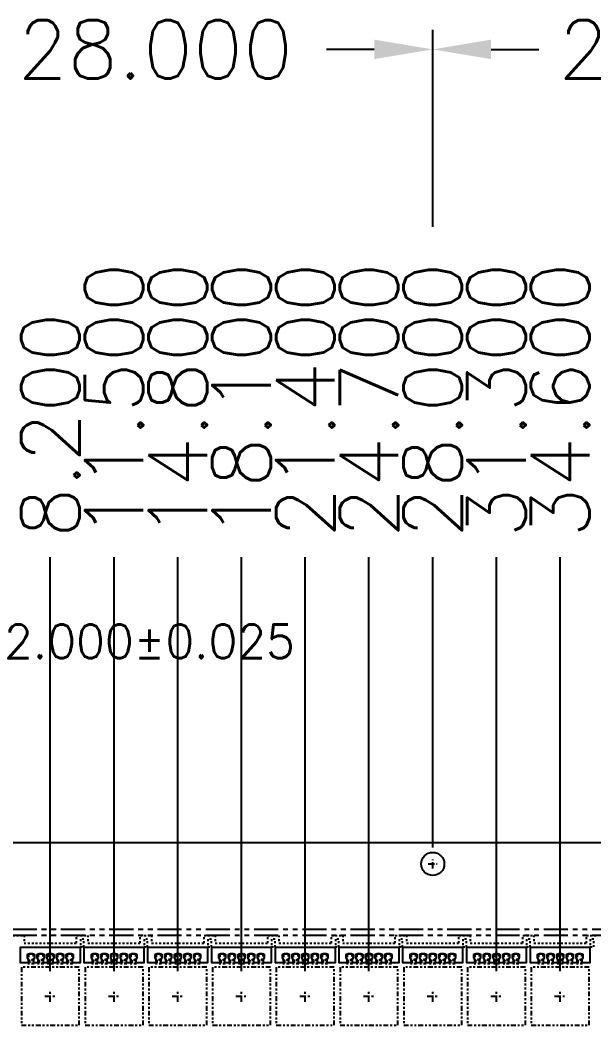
# Model space of a CAD drawing. Extents: x -347 to 20, y -460 to 3.
# Drawn here: x -295.6 to -265.9, y -277.4 to -225.2 of the extents above; entities that cross this region are included whole.
import ezdxf

# ---------------------------------------------------------------- set-up
doc = ezdxf.new("R2010")
doc.units = 0
doc.header["$MEASUREMENT"] = 0
for name, pattern in [('CENTER', [50.8, 31.75, -6.35, 6.35, -6.35]), ('HIDDEN', [0.375, 0.25, -0.125]), ('PHANTOM', [2.5, 1.25, -0.25, 0.25, -0.25, 0.25, -0.25])]:
    doc.linetypes.add(name, pattern=pattern)
doc.layers.get('DEFPOINTS').update_dxf_attribs({"linetype": 'CONTINUOUS'})
doc.layers.add('1', color=7, linetype='CONTINUOUS')
doc.layers.add('1D', color=4, linetype='CONTINUOUS')
doc.styles.add('simplex', font='SIMPLEX.SHX')
doc.dimstyles.get("Standard").update_dxf_attribs({"dimscale": 0, "dimtxt": 0.058, "dimasz": 0.058, "dimexe": 0.019, "dimexo": 0.019, "dimgap": 0.019, "dimtad": 0, "dimdec": 3, "dimzin": 0, "dimdsep": 46, "dimtxsty": 'simplex', "dimcen": 0.019, "dimclrd": 4, "dimclre": 256, "dimclrt": 4, "dimadec": 1, "dimazin": 0, "dimtfac": 1, "dimtdec": 3, "dimtofl": 0, "dimtmove": 0, "dimatfit": 0, "dimfxl": 1, "dimtolj": 1, "dimtzin": 0, "dimlwd": -1, "dimlwe": -1, "dimarcsym": 0})

# ---------------------------------------------------------------- blocks, each defined once
blk = doc.blocks.new('*D14')
at = {"layer": '1D', "linetype": 'ByBlock', "transparency": 16777216}
for p, q in [((-303.238, -268.284), (-303.238, -256.756)), ((-301.238, -268.284), (-301.238, -256.756))]:
    blk.add_line(p, q, dxfattribs=at)
at = {"layer": '1D', "color": 4, "linetype": 'ByBlock', "transparency": 16777216}
for p, q in [((-304.978, -257.326), (-306.718, -257.326)), ((-299.498, -257.326), (-297.758, -257.326))]:
    blk.add_line(p, q, dxfattribs=at)
for points in [[(-304.978, -257.036), (-304.978, -257.616), (-303.238, -257.326)], [(-299.498, -257.036), (-299.498, -257.616), (-301.238, -257.326)]]:
    blk.add_solid(points, dxfattribs=at)
at = {"layer": 'DEFPOINTS', "color": 0, "linetype": 'ByBlock', "transparency": 16777216}
for p in [(-301.238, -257.326), (-303.238, -268.854), (-301.238, -268.854)]:
    blk.add_point(p, dxfattribs=at)
at = {"layer": '1D', "color": 4, "linetype": 'ByBlock', "transparency": 16777216, "insert": (-288.903, -257.326), "char_height": 1.74, "attachment_point": 5, "style": 'simplex'}
blk.add_mtext('\\A1;2.000%%P0.025', dxfattribs=at)

msp = doc.modelspace()

# ---------------------------------------------------------------- linework, layer by layer
at = {"layer": '1'}
msp.add_lwpolyline([(-56.4883, -267.7538), (-304.4883, -267.7538), (-305.4883, -268.7538), (-305.4883, -278.7538)], dxfattribs=at)
for points in [[(-292.4783, -273.1838), (-295.5983, -273.1838), (-295.5983, -273.9638), (-295.1633, -273.9638), (-295.1633, -273.8038), (-295.2133, -273.7172), (-295.2133, -273.5538, -0.4142132), (-295.1633, -273.5038), (-294.9133, -273.5038, -0.4142139), (-294.8633, -273.5538), (-294.8633, -273.7172), (-294.9133, -273.8038), (-294.9133, -273.9638), (-294.6633, -273.9638), (-294.6633, -273.8038), (-294.7133, -273.7172), (-294.7133, -273.5538, -0.4142132), (-294.6633, -273.5038), (-294.4133, -273.5038, -0.4142139), (-294.3633, -273.5538), (-294.3633, -273.7172), (-294.4133, -273.8038), (-294.4133, -273.9638), (-294.1633, -273.9638), (-294.1633, -273.8038), (-294.2133, -273.7172), (-294.2133, -273.5538, -0.4142132), (-294.1633, -273.5038), (-293.9133, -273.5038, -0.4142139), (-293.8633, -273.5538), (-293.8633, -273.7172), (-293.9133, -273.8038), (-293.9133, -273.9638), (-293.6633, -273.9638), (-293.6633, -273.8038), (-293.7133, -273.7172), (-293.7133, -273.5538, -0.4142132), (-293.6633, -273.5038), (-293.4133, -273.5038, -0.4142139), (-293.3633, -273.5538), (-293.3633, -273.7172), (-293.4133, -273.8038), (-293.4133, -273.9638), (-293.1633, -273.9638), (-293.1633, -273.8038), (-293.2133, -273.7172), (-293.2133, -273.5538, -0.4142132), (-293.1633, -273.5038), (-292.9133, -273.5038, -0.4142139), (-292.8633, -273.5538), (-292.8633, -273.7172), (-292.9133, -273.8038), (-292.9133, -273.9638), (-292.4783, -273.9638)], [(-289.1783, -273.1838), (-292.2983, -273.1838), (-292.2983, -273.9638), (-291.8633, -273.9638), (-291.8633, -273.8038), (-291.9133, -273.7172), (-291.9133, -273.5538, -0.4142132), (-291.8633, -273.5038), (-291.6133, -273.5038, -0.4142139), (-291.5633, -273.5538), (-291.5633, -273.7172), (-291.6133, -273.8038), (-291.6133, -273.9638), (-291.3633, -273.9638), (-291.3633, -273.8038), (-291.4133, -273.7172), (-291.4133, -273.5538, -0.4142132), (-291.3633, -273.5038), (-291.1133, -273.5038, -0.4142139), (-291.0633, -273.5538), (-291.0633, -273.7172), (-291.1133, -273.8038), (-291.1133, -273.9638), (-290.8633, -273.9638), (-290.8633, -273.8038), (-290.9133, -273.7172), (-290.9133, -273.5538, -0.4142132), (-290.8633, -273.5038), (-290.6133, -273.5038, -0.4142139), (-290.5633, -273.5538), (-290.5633, -273.7172), (-290.6133, -273.8038), (-290.6133, -273.9638), (-290.3633, -273.9638), (-290.3633, -273.8038), (-290.4133, -273.7172), (-290.4133, -273.5538, -0.4142132), (-290.3633, -273.5038), (-290.1133, -273.5038, -0.4142139), (-290.0633, -273.5538), (-290.0633, -273.7172), (-290.1133, -273.8038), (-290.1133, -273.9638), (-289.8633, -273.9638), (-289.8633, -273.8038), (-289.9133, -273.7172), (-289.9133, -273.5538, -0.4142132), (-289.8633, -273.5038), (-289.6133, -273.5038, -0.4142139), (-289.5633, -273.5538), (-289.5633, -273.7172), (-289.6133, -273.8038), (-289.6133, -273.9638), (-289.1783, -273.9638)], [(-285.8783, -273.1838), (-288.9983, -273.1838), (-288.9983, -273.9638), (-288.5633, -273.9638), (-288.5633, -273.8038), (-288.6133, -273.7172), (-288.6133, -273.5538, -0.4142132), (-288.5633, -273.5038), (-288.3133, -273.5038, -0.4142139), (-288.2633, -273.5538), (-288.2633, -273.7172), (-288.3133, -273.8038), (-288.3133, -273.9638), (-288.0633, -273.9638), (-288.0633, -273.8038), (-288.1133, -273.7172), (-288.1133, -273.5538, -0.4142132), (-288.0633, -273.5038), (-287.8133, -273.5038, -0.4142139), (-287.7633, -273.5538), (-287.7633, -273.7172), (-287.8133, -273.8038), (-287.8133, -273.9638), (-287.5633, -273.9638), (-287.5633, -273.8038), (-287.6133, -273.7172), (-287.6133, -273.5538, -0.4142132), (-287.5633, -273.5038), (-287.3133, -273.5038, -0.4142139), (-287.2633, -273.5538), (-287.2633, -273.7172), (-287.3133, -273.8038), (-287.3133, -273.9638), (-287.0633, -273.9638), (-287.0633, -273.8038), (-287.1133, -273.7172), (-287.1133, -273.5538, -0.4142132), (-287.0633, -273.5038), (-286.8133, -273.5038, -0.4142139), (-286.7633, -273.5538), (-286.7633, -273.7172), (-286.8133, -273.8038), (-286.8133, -273.9638), (-286.5633, -273.9638), (-286.5633, -273.8038), (-286.6133, -273.7172), (-286.6133, -273.5538, -0.4142132), (-286.5633, -273.5038), (-286.3133, -273.5038, -0.4142139), (-286.2633, -273.5538), (-286.2633, -273.7172), (-286.3133, -273.8038), (-286.3133, -273.9638), (-285.8783, -273.9638)], [(-282.5783, -273.1838), (-285.6983, -273.1838), (-285.6983, -273.9638), (-285.2633, -273.9638), (-285.2633, -273.8038), (-285.3133, -273.7172), (-285.3133, -273.5538, -0.4142132), (-285.2633, -273.5038), (-285.0133, -273.5038, -0.4142139), (-284.9633, -273.5538), (-284.9633, -273.7172), (-285.0133, -273.8038), (-285.0133, -273.9638), (-284.7633, -273.9638), (-284.7633, -273.8038), (-284.8133, -273.7172), (-284.8133, -273.5538, -0.4142132), (-284.7633, -273.5038), (-284.5133, -273.5038, -0.4142139), (-284.4633, -273.5538), (-284.4633, -273.7172), (-284.5133, -273.8038), (-284.5133, -273.9638), (-284.2633, -273.9638), (-284.2633, -273.8038), (-284.3133, -273.7172), (-284.3133, -273.5538, -0.4142132), (-284.2633, -273.5038), (-284.0133, -273.5038, -0.4142139), (-283.9633, -273.5538), (-283.9633, -273.7172), (-284.0133, -273.8038), (-284.0133, -273.9638), (-283.7633, -273.9638), (-283.7633, -273.8038), (-283.8133, -273.7172), (-283.8133, -273.5538, -0.4142132), (-283.7633, -273.5038), (-283.5133, -273.5038, -0.4142139), (-283.4633, -273.5538), (-283.4633, -273.7172), (-283.5133, -273.8038), (-283.5133, -273.9638), (-283.2633, -273.9638), (-283.2633, -273.8038), (-283.3133, -273.7172), (-283.3133, -273.5538, -0.4142132), (-283.2633, -273.5038), (-283.0133, -273.5038, -0.4142139), (-282.9633, -273.5538), (-282.9633, -273.7172), (-283.0133, -273.8038), (-283.0133, -273.9638), (-282.5783, -273.9638)], [(-279.2783, -273.1838), (-282.3983, -273.1838), (-282.3983, -273.9638), (-281.9633, -273.9638), (-281.9633, -273.8038), (-282.0133, -273.7172), (-282.0133, -273.5538, -0.4142132), (-281.9633, -273.5038), (-281.7133, -273.5038, -0.4142139), (-281.6633, -273.5538), (-281.6633, -273.7172), (-281.7133, -273.8038), (-281.7133, -273.9638), (-281.4633, -273.9638), (-281.4633, -273.8038), (-281.5133, -273.7172), (-281.5133, -273.5538, -0.4142132), (-281.4633, -273.5038), (-281.2133, -273.5038, -0.4142139), (-281.1633, -273.5538), (-281.1633, -273.7172), (-281.2133, -273.8038), (-281.2133, -273.9638), (-280.9633, -273.9638), (-280.9633, -273.8038), (-281.0133, -273.7172), (-281.0133, -273.5538, -0.4142132), (-280.9633, -273.5038), (-280.7133, -273.5038, -0.4142139), (-280.6633, -273.5538), (-280.6633, -273.7172), (-280.7133, -273.8038), (-280.7133, -273.9638), (-280.4633, -273.9638), (-280.4633, -273.8038), (-280.5133, -273.7172), (-280.5133, -273.5538, -0.4142132), (-280.4633, -273.5038), (-280.2133, -273.5038, -0.4142139), (-280.1633, -273.5538), (-280.1633, -273.7172), (-280.2133, -273.8038), (-280.2133, -273.9638), (-279.9633, -273.9638), (-279.9633, -273.8038), (-280.0133, -273.7172), (-280.0133, -273.5538, -0.4142132), (-279.9633, -273.5038), (-279.7133, -273.5038, -0.4142139), (-279.6633, -273.5538), (-279.6633, -273.7172), (-279.7133, -273.8038), (-279.7133, -273.9638), (-279.2783, -273.9638)], [(-275.9783, -273.1838), (-279.0983, -273.1838), (-279.0983, -273.9638), (-278.6633, -273.9638), (-278.6633, -273.8038), (-278.7133, -273.7172), (-278.7133, -273.5538, -0.4142132), (-278.6633, -273.5038), (-278.4133, -273.5038, -0.4142139), (-278.3633, -273.5538), (-278.3633, -273.7172), (-278.4133, -273.8038), (-278.4133, -273.9638), (-278.1633, -273.9638), (-278.1633, -273.8038), (-278.2133, -273.7172), (-278.2133, -273.5538, -0.4142132), (-278.1633, -273.5038), (-277.9133, -273.5038, -0.4142139), (-277.8633, -273.5538), (-277.8633, -273.7172), (-277.9133, -273.8038), (-277.9133, -273.9638), (-277.6633, -273.9638), (-277.6633, -273.8038), (-277.7133, -273.7172), (-277.7133, -273.5538, -0.4142132), (-277.6633, -273.5038), (-277.4133, -273.5038, -0.4142139), (-277.3633, -273.5538), (-277.3633, -273.7172), (-277.4133, -273.8038), (-277.4133, -273.9638), (-277.1633, -273.9638), (-277.1633, -273.8038), (-277.2133, -273.7172), (-277.2133, -273.5538, -0.4142132), (-277.1633, -273.5038), (-276.9133, -273.5038, -0.4142139), (-276.8633, -273.5538), (-276.8633, -273.7172), (-276.9133, -273.8038), (-276.9133, -273.9638), (-276.6633, -273.9638), (-276.6633, -273.8038), (-276.7133, -273.7172), (-276.7133, -273.5538, -0.4142132), (-276.6633, -273.5038), (-276.4133, -273.5038, -0.4142139), (-276.3633, -273.5538), (-276.3633, -273.7172), (-276.4133, -273.8038), (-276.4133, -273.9638), (-275.9783, -273.9638)], [(-272.6783, -273.1838), (-275.7983, -273.1838), (-275.7983, -273.9638), (-275.3633, -273.9638), (-275.3633, -273.8038), (-275.4133, -273.7172), (-275.4133, -273.5538, -0.4142132), (-275.3633, -273.5038), (-275.1133, -273.5038, -0.4142139), (-275.0633, -273.5538), (-275.0633, -273.7172), (-275.1133, -273.8038), (-275.1133, -273.9638), (-274.8633, -273.9638), (-274.8633, -273.8038), (-274.9133, -273.7172), (-274.9133, -273.5538, -0.4142132), (-274.8633, -273.5038), (-274.6133, -273.5038, -0.4142139), (-274.5633, -273.5538), (-274.5633, -273.7172), (-274.6133, -273.8038), (-274.6133, -273.9638), (-274.3633, -273.9638), (-274.3633, -273.8038), (-274.4133, -273.7172), (-274.4133, -273.5538, -0.4142132), (-274.3633, -273.5038), (-274.1133, -273.5038, -0.4142139), (-274.0633, -273.5538), (-274.0633, -273.7172), (-274.1133, -273.8038), (-274.1133, -273.9638), (-273.8633, -273.9638), (-273.8633, -273.8038), (-273.9133, -273.7172), (-273.9133, -273.5538, -0.4142132), (-273.8633, -273.5038), (-273.6133, -273.5038, -0.4142139), (-273.5633, -273.5538), (-273.5633, -273.7172), (-273.6133, -273.8038), (-273.6133, -273.9638), (-273.3633, -273.9638), (-273.3633, -273.8038), (-273.4133, -273.7172), (-273.4133, -273.5538, -0.4142132), (-273.3633, -273.5038), (-273.1133, -273.5038, -0.4142139), (-273.0633, -273.5538), (-273.0633, -273.7172), (-273.1133, -273.8038), (-273.1133, -273.9638), (-272.6783, -273.9638)], [(-269.3783, -273.1838), (-272.4983, -273.1838), (-272.4983, -273.9638), (-272.0633, -273.9638), (-272.0633, -273.8038), (-272.1133, -273.7172), (-272.1133, -273.5538, -0.4142132), (-272.0633, -273.5038), (-271.8133, -273.5038, -0.4142139), (-271.7633, -273.5538), (-271.7633, -273.7172), (-271.8133, -273.8038), (-271.8133, -273.9638), (-271.5633, -273.9638), (-271.5633, -273.8038), (-271.6133, -273.7172), (-271.6133, -273.5538, -0.4142132), (-271.5633, -273.5038), (-271.3133, -273.5038, -0.4142139), (-271.2633, -273.5538), (-271.2633, -273.7172), (-271.3133, -273.8038), (-271.3133, -273.9638), (-271.0633, -273.9638), (-271.0633, -273.8038), (-271.1133, -273.7172), (-271.1133, -273.5538, -0.4142132), (-271.0633, -273.5038), (-270.8133, -273.5038, -0.4142139), (-270.7633, -273.5538), (-270.7633, -273.7172), (-270.8133, -273.8038), (-270.8133, -273.9638), (-270.5633, -273.9638), (-270.5633, -273.8038), (-270.6133, -273.7172), (-270.6133, -273.5538, -0.4142132), (-270.5633, -273.5038), (-270.3133, -273.5038, -0.4142139), (-270.2633, -273.5538), (-270.2633, -273.7172), (-270.3133, -273.8038), (-270.3133, -273.9638), (-270.0633, -273.9638), (-270.0633, -273.8038), (-270.1133, -273.7172), (-270.1133, -273.5538, -0.4142132), (-270.0633, -273.5038), (-269.8133, -273.5038, -0.4142139), (-269.7633, -273.5538), (-269.7633, -273.7172), (-269.8133, -273.8038), (-269.8133, -273.9638), (-269.3783, -273.9638)], [(-266.0783, -273.1838), (-269.1983, -273.1838), (-269.1983, -273.9638), (-268.7633, -273.9638), (-268.7633, -273.8038), (-268.8133, -273.7172), (-268.8133, -273.5538, -0.4142132), (-268.7633, -273.5038), (-268.5133, -273.5038, -0.4142139), (-268.4633, -273.5538), (-268.4633, -273.7172), (-268.5133, -273.8038), (-268.5133, -273.9638), (-268.2633, -273.9638), (-268.2633, -273.8038), (-268.3133, -273.7172), (-268.3133, -273.5538, -0.4142132), (-268.2633, -273.5038), (-268.0133, -273.5038, -0.4142139), (-267.9633, -273.5538), (-267.9633, -273.7172), (-268.0133, -273.8038), (-268.0133, -273.9638), (-267.7633, -273.9638), (-267.7633, -273.8038), (-267.8133, -273.7172), (-267.8133, -273.5538, -0.4142132), (-267.7633, -273.5038), (-267.5133, -273.5038, -0.4142139), (-267.4633, -273.5538), (-267.4633, -273.7172), (-267.5133, -273.8038), (-267.5133, -273.9638), (-267.2633, -273.9638), (-267.2633, -273.8038), (-267.3133, -273.7172), (-267.3133, -273.5538, -0.4142132), (-267.2633, -273.5038), (-267.0133, -273.5038, -0.4142139), (-266.9633, -273.5538), (-266.9633, -273.7172), (-267.0133, -273.8038), (-267.0133, -273.9638), (-266.7633, -273.9638), (-266.7633, -273.8038), (-266.8133, -273.7172), (-266.8133, -273.5538, -0.4142132), (-266.7633, -273.5038), (-266.5133, -273.5038, -0.4142139), (-266.4633, -273.5538), (-266.4633, -273.7172), (-266.5133, -273.8038), (-266.5133, -273.9638), (-266.0783, -273.9638)]]:
    msp.add_lwpolyline(points, format="xyb", close=True, dxfattribs=at)
msp.add_circle((-274.2383, -268.8538), 0.6, dxfattribs=at)
at = {"layer": '1D'}
for p, q in [((-274.2383, -235.8639), (-274.2383, -225.6587)), ((-274.2383, -235.8639), (-274.2383, -225.6587)), ((-277.2633, -226.6667), (-279.7399, -226.6667)), ((-271.2133, -226.6667), (-268.7368, -226.6667)), ((-274.2383, -268.0067), (-274.2383, -252.965))]:
    msp.add_line(p, q, dxfattribs=at)
at = {"layer": '1D', "linetype": 'ByBlock'}
for p, q in [((-294.0383, -274.4071), (-294.0383, -252.965)), ((-290.7383, -274.4071), (-290.7383, -252.965)), ((-287.4383, -274.4071), (-287.4383, -252.965)), ((-284.1383, -274.4071), (-284.1383, -252.965)), ((-280.8383, -274.4071), (-280.8383, -252.965)), ((-277.5383, -274.4071), (-277.5383, -252.965)), ((-270.9383, -274.4071), (-270.9383, -252.965)), ((-267.6383, -274.4071), (-267.6383, -252.965))]:
    msp.add_line(p, q, dxfattribs=at)
at = {"layer": '1D', "linetype": 'CENTER', "ltscale": 0.01}
for p, q in [((-274.2383, -269.0835), (-274.2383, -268.6242)), ((-274.4679, -268.8538), (-274.0087, -268.8538)), ((-294.0383, -275.9926), (-294.0383, -275.4151)), ((-290.7383, -275.9926), (-290.7383, -275.4151)), ((-287.4383, -275.9926), (-287.4383, -275.4151)), ((-284.1383, -275.9926), (-284.1383, -275.4151)), ((-280.8383, -275.9926), (-280.8383, -275.4151)), ((-277.5383, -275.9926), (-277.5383, -275.4151)), ((-274.2383, -275.9926), (-274.2383, -275.4151)), ((-270.9383, -275.9926), (-270.9383, -275.4151)), ((-267.6383, -275.9926), (-267.6383, -275.4151)), ((-294.3271, -275.7038), (-293.7496, -275.7038)), ((-291.0271, -275.7038), (-290.4496, -275.7038)), ((-287.7271, -275.7038), (-287.1496, -275.7038)), ((-284.4271, -275.7038), (-283.8496, -275.7038)), ((-281.1271, -275.7038), (-280.5496, -275.7038)), ((-277.8271, -275.7038), (-277.2496, -275.7038)), ((-274.5271, -275.7038), (-273.9496, -275.7038)), ((-271.2271, -275.7038), (-270.6496, -275.7038)), ((-267.9271, -275.7038), (-267.3496, -275.7038))]:
    msp.add_line(p, q, dxfattribs=at)
at = {"layer": '1D', "color": 2, "linetype": 'PHANTOM'}
for points in [[(-247.2383, -272.2538), (-301.2383, -272.2538, -0.0990195), (-302.0076, -272.1, 0.9166595), (-303.1614, -274.3072, -0.2559241), (-302.2383, -275.9925), (-302.2383, -301.0152, -0.2559241), (-303.1614, -302.7005, 0.5477226), (-303.1614, -304.8072, -0.2559241), (-302.2383, -306.4925), (-302.2383, -331.5152, -0.2559241), (-303.1614, -333.2005, 0.9166595), (-302.0076, -335.4077, -0.0990195), (-301.2383, -335.2538), (-247.2383, -335.2538, -0.0990195), (-246.4691, -335.4077, 0.9166595), (-245.3153, -333.2005, -0.2559241), (-246.2383, -331.5152), (-246.2383, -306.4925, -0.2559241), (-245.3153, -304.8072, 0.5477226), (-245.3153, -302.7005, -0.2559241), (-246.2383, -301.0152), (-246.2383, -275.9925, -0.2559241), (-245.3153, -274.3072, 0.9166595), (-246.4691, -272.1, -0.0990195)], [(-247.2383, -272.5538), (-301.2383, -272.5538, -0.0990195), (-302.1229, -272.3769, 0.9166595), (-302.9999, -274.0544, -0.2559241), (-301.9383, -275.9925), (-301.9383, -301.0152, -0.2559241), (-302.9999, -302.9533, 0.5477226), (-302.9999, -304.5544, -0.2559241), (-301.9383, -306.4925), (-301.9383, -331.5152, -0.2559241), (-302.9999, -333.4533, 0.9166595), (-302.1229, -335.1308, -0.0990195), (-301.2383, -334.9538), (-247.2383, -334.9538, -0.0990195), (-246.3537, -335.1308, 0.9166595), (-245.4768, -333.4533, -0.2559241), (-246.5383, -331.5152), (-246.5383, -306.4925, -0.2559241), (-245.4768, -304.5544, 0.5477226), (-245.4768, -302.9533, -0.2559241), (-246.5383, -301.0152), (-246.5383, -275.9925, -0.2559241), (-245.4768, -274.0544, 0.9166595), (-246.3537, -272.3769, -0.0990195)]]:
    msp.add_lwpolyline(points, format="xyb", close=True, dxfattribs=at)
at = {"layer": '1D', "linetype": 'HIDDEN', "ltscale": 0.2}
msp.add_lwpolyline([(-295.9783, -272.5538), (-295.3983, -272.5538), (-295.3983, -272.9538), (-292.6783, -272.9538), (-292.6783, -272.5538), (-292.0983, -272.5538), (-292.0983, -272.9538), (-289.3783, -272.9538), (-289.3783, -272.5538), (-288.7983, -272.5538), (-288.7983, -272.9538), (-286.0783, -272.9538), (-286.0783, -272.5538), (-285.4983, -272.5538), (-285.4983, -272.9538), (-282.7783, -272.9538), (-282.7783, -272.5538), (-282.1983, -272.5538), (-282.1983, -272.9538), (-279.4783, -272.9538), (-279.4783, -272.5538), (-278.8983, -272.5538), (-278.8983, -272.9538), (-276.1783, -272.9538), (-276.1783, -272.5538), (-275.5983, -272.5538), (-275.5983, -272.9538), (-272.8783, -272.9538), (-272.8783, -272.5538), (-272.2983, -272.5538), (-272.2983, -272.9538), (-269.5783, -272.9538), (-269.5783, -272.5538), (-268.9983, -272.5538), (-268.9983, -272.9538), (-266.2783, -272.9538), (-266.2783, -272.5538), (-265.6983, -272.5538)], dxfattribs=at)
for points in [[(-292.2983, -273.1538), (-292.2983, -272.7538), (-292.4783, -272.7538), (-292.4783, -273.1538)], [(-288.9983, -273.1538), (-288.9983, -272.7538), (-289.1783, -272.7538), (-289.1783, -273.1538)], [(-285.6983, -273.1538), (-285.6983, -272.7538), (-285.8783, -272.7538), (-285.8783, -273.1538)], [(-282.3983, -273.1538), (-282.3983, -272.7538), (-282.5783, -272.7538), (-282.5783, -273.1538)], [(-279.0983, -273.1538), (-279.0983, -272.7538), (-279.2783, -272.7538), (-279.2783, -273.1538)], [(-275.7983, -273.1538), (-275.7983, -272.7538), (-275.9783, -272.7538), (-275.9783, -273.1538)], [(-272.4983, -273.1538), (-272.4983, -272.7538), (-272.6783, -272.7538), (-272.6783, -273.1538)], [(-269.1983, -273.1538), (-269.1983, -272.7538), (-269.3783, -272.7538), (-269.3783, -273.1538)], [(-265.8983, -273.1538), (-265.8983, -272.7538), (-266.0783, -272.7538), (-266.0783, -273.1538)]]:
    msp.add_lwpolyline(points, close=True, dxfattribs=at)
for points in [[(-294.9133, -274.0538), (-294.9133, -273.5788, 0.4142136), (-294.9883, -273.5038), (-295.0883, -273.5038, 0.4142136), (-295.1633, -273.5788), (-295.1633, -274.0538)], [(-294.9583, -274.0538), (-294.9583, -273.8838, 1), (-295.1183, -273.8838), (-295.1183, -274.0538)], [(-294.4133, -274.0538), (-294.4133, -273.5788, 0.4142136), (-294.4883, -273.5038), (-294.5883, -273.5038, 0.4142136), (-294.6633, -273.5788), (-294.6633, -274.0538)], [(-294.4583, -274.0538), (-294.4583, -273.8838, 1), (-294.6183, -273.8838), (-294.6183, -274.0538)], [(-293.9133, -274.0538), (-293.9133, -273.5788, 0.4142136), (-293.9883, -273.5038), (-294.0883, -273.5038, 0.4142136), (-294.1633, -273.5788), (-294.1633, -274.0538)], [(-293.9583, -274.0538), (-293.9583, -273.8838, 1), (-294.1183, -273.8838), (-294.1183, -274.0538)], [(-293.4133, -274.0538), (-293.4133, -273.5788, 0.4142136), (-293.4883, -273.5038), (-293.5883, -273.5038, 0.4142136), (-293.6633, -273.5788), (-293.6633, -274.0538)], [(-293.4583, -274.0538), (-293.4583, -273.8838, 1), (-293.6183, -273.8838), (-293.6183, -274.0538)], [(-292.9133, -274.0538), (-292.9133, -273.5788, 0.4142136), (-292.9883, -273.5038), (-293.0883, -273.5038, 0.4142136), (-293.1633, -273.5788), (-293.1633, -274.0538)], [(-292.9583, -274.0538), (-292.9583, -273.8838, 1), (-293.1183, -273.8838), (-293.1183, -274.0538)], [(-291.6133, -274.0538), (-291.6133, -273.5788, 0.4142136), (-291.6883, -273.5038), (-291.7883, -273.5038, 0.4142136), (-291.8633, -273.5788), (-291.8633, -274.0538)], [(-291.6583, -274.0538), (-291.6583, -273.8838, 1), (-291.8183, -273.8838), (-291.8183, -274.0538)], [(-291.1133, -274.0538), (-291.1133, -273.5788, 0.4142136), (-291.1883, -273.5038), (-291.2883, -273.5038, 0.4142136), (-291.3633, -273.5788), (-291.3633, -274.0538)], [(-291.1583, -274.0538), (-291.1583, -273.8838, 1), (-291.3183, -273.8838), (-291.3183, -274.0538)], [(-290.6133, -274.0538), (-290.6133, -273.5788, 0.4142136), (-290.6883, -273.5038), (-290.7883, -273.5038, 0.4142136), (-290.8633, -273.5788), (-290.8633, -274.0538)], [(-290.6583, -274.0538), (-290.6583, -273.8838, 1), (-290.8183, -273.8838), (-290.8183, -274.0538)], [(-290.1133, -274.0538), (-290.1133, -273.5788, 0.4142136), (-290.1883, -273.5038), (-290.2883, -273.5038, 0.4142136), (-290.3633, -273.5788), (-290.3633, -274.0538)], [(-290.1583, -274.0538), (-290.1583, -273.8838, 1), (-290.3183, -273.8838), (-290.3183, -274.0538)], [(-289.6133, -274.0538), (-289.6133, -273.5788, 0.4142136), (-289.6883, -273.5038), (-289.7883, -273.5038, 0.4142136), (-289.8633, -273.5788), (-289.8633, -274.0538)], [(-289.6583, -274.0538), (-289.6583, -273.8838, 1), (-289.8183, -273.8838), (-289.8183, -274.0538)], [(-288.3133, -274.0538), (-288.3133, -273.5788, 0.4142136), (-288.3883, -273.5038), (-288.4883, -273.5038, 0.4142136), (-288.5633, -273.5788), (-288.5633, -274.0538)], [(-288.3583, -274.0538), (-288.3583, -273.8838, 1), (-288.5183, -273.8838), (-288.5183, -274.0538)], [(-287.8133, -274.0538), (-287.8133, -273.5788, 0.4142136), (-287.8883, -273.5038), (-287.9883, -273.5038, 0.4142136), (-288.0633, -273.5788), (-288.0633, -274.0538)], [(-287.8583, -274.0538), (-287.8583, -273.8838, 1), (-288.0183, -273.8838), (-288.0183, -274.0538)], [(-287.3133, -274.0538), (-287.3133, -273.5788, 0.4142136), (-287.3883, -273.5038), (-287.4883, -273.5038, 0.4142136), (-287.5633, -273.5788), (-287.5633, -274.0538)], [(-287.3583, -274.0538), (-287.3583, -273.8838, 1), (-287.5183, -273.8838), (-287.5183, -274.0538)], [(-286.8133, -274.0538), (-286.8133, -273.5788, 0.4142136), (-286.8883, -273.5038), (-286.9883, -273.5038, 0.4142136), (-287.0633, -273.5788), (-287.0633, -274.0538)], [(-286.8583, -274.0538), (-286.8583, -273.8838, 1), (-287.0183, -273.8838), (-287.0183, -274.0538)], [(-286.3133, -274.0538), (-286.3133, -273.5788, 0.4142136), (-286.3883, -273.5038), (-286.4883, -273.5038, 0.4142136), (-286.5633, -273.5788), (-286.5633, -274.0538)], [(-286.3583, -274.0538), (-286.3583, -273.8838, 1), (-286.5183, -273.8838), (-286.5183, -274.0538)], [(-285.0133, -274.0538), (-285.0133, -273.5788, 0.4142136), (-285.0883, -273.5038), (-285.1883, -273.5038, 0.4142136), (-285.2633, -273.5788), (-285.2633, -274.0538)], [(-285.0583, -274.0538), (-285.0583, -273.8838, 1), (-285.2183, -273.8838), (-285.2183, -274.0538)], [(-284.5133, -274.0538), (-284.5133, -273.5788, 0.4142136), (-284.5883, -273.5038), (-284.6883, -273.5038, 0.4142136), (-284.7633, -273.5788), (-284.7633, -274.0538)], [(-284.5583, -274.0538), (-284.5583, -273.8838, 1), (-284.7183, -273.8838), (-284.7183, -274.0538)], [(-284.0133, -274.0538), (-284.0133, -273.5788, 0.4142136), (-284.0883, -273.5038), (-284.1883, -273.5038, 0.4142136), (-284.2633, -273.5788), (-284.2633, -274.0538)], [(-284.0583, -274.0538), (-284.0583, -273.8838, 1), (-284.2183, -273.8838), (-284.2183, -274.0538)], [(-283.5133, -274.0538), (-283.5133, -273.5788, 0.4142136), (-283.5883, -273.5038), (-283.6883, -273.5038, 0.4142136), (-283.7633, -273.5788), (-283.7633, -274.0538)], [(-283.5583, -274.0538), (-283.5583, -273.8838, 1), (-283.7183, -273.8838), (-283.7183, -274.0538)], [(-283.0133, -274.0538), (-283.0133, -273.5788, 0.4142136), (-283.0883, -273.5038), (-283.1883, -273.5038, 0.4142136), (-283.2633, -273.5788), (-283.2633, -274.0538)], [(-283.0583, -274.0538), (-283.0583, -273.8838, 1), (-283.2183, -273.8838), (-283.2183, -274.0538)], [(-281.7133, -274.0538), (-281.7133, -273.5788, 0.4142136), (-281.7883, -273.5038), (-281.8883, -273.5038, 0.4142136), (-281.9633, -273.5788), (-281.9633, -274.0538)], [(-281.7583, -274.0538), (-281.7583, -273.8838, 1), (-281.9183, -273.8838), (-281.9183, -274.0538)], [(-281.2133, -274.0538), (-281.2133, -273.5788, 0.4142136), (-281.2883, -273.5038), (-281.3883, -273.5038, 0.4142136), (-281.4633, -273.5788), (-281.4633, -274.0538)], [(-281.2583, -274.0538), (-281.2583, -273.8838, 1), (-281.4183, -273.8838), (-281.4183, -274.0538)], [(-280.7133, -274.0538), (-280.7133, -273.5788, 0.4142136), (-280.7883, -273.5038), (-280.8883, -273.5038, 0.4142136), (-280.9633, -273.5788), (-280.9633, -274.0538)], [(-280.7583, -274.0538), (-280.7583, -273.8838, 1), (-280.9183, -273.8838), (-280.9183, -274.0538)], [(-280.2133, -274.0538), (-280.2133, -273.5788, 0.4142136), (-280.2883, -273.5038), (-280.3883, -273.5038, 0.4142136), (-280.4633, -273.5788), (-280.4633, -274.0538)], [(-280.2583, -274.0538), (-280.2583, -273.8838, 1), (-280.4183, -273.8838), (-280.4183, -274.0538)], [(-279.7133, -274.0538), (-279.7133, -273.5788, 0.4142136), (-279.7883, -273.5038), (-279.8883, -273.5038, 0.4142136), (-279.9633, -273.5788), (-279.9633, -274.0538)], [(-279.7583, -274.0538), (-279.7583, -273.8838, 1), (-279.9183, -273.8838), (-279.9183, -274.0538)], [(-278.4133, -274.0538), (-278.4133, -273.5788, 0.4142136), (-278.4883, -273.5038), (-278.5883, -273.5038, 0.4142136), (-278.6633, -273.5788), (-278.6633, -274.0538)], [(-278.4583, -274.0538), (-278.4583, -273.8838, 1), (-278.6183, -273.8838), (-278.6183, -274.0538)], [(-277.9133, -274.0538), (-277.9133, -273.5788, 0.4142136), (-277.9883, -273.5038), (-278.0883, -273.5038, 0.4142136), (-278.1633, -273.5788), (-278.1633, -274.0538)], [(-277.9583, -274.0538), (-277.9583, -273.8838, 1), (-278.1183, -273.8838), (-278.1183, -274.0538)], [(-277.4133, -274.0538), (-277.4133, -273.5788, 0.4142136), (-277.4883, -273.5038), (-277.5883, -273.5038, 0.4142136), (-277.6633, -273.5788), (-277.6633, -274.0538)], [(-277.4583, -274.0538), (-277.4583, -273.8838, 1), (-277.6183, -273.8838), (-277.6183, -274.0538)], [(-276.9133, -274.0538), (-276.9133, -273.5788, 0.4142136), (-276.9883, -273.5038), (-277.0883, -273.5038, 0.4142136), (-277.1633, -273.5788), (-277.1633, -274.0538)], [(-276.9583, -274.0538), (-276.9583, -273.8838, 1), (-277.1183, -273.8838), (-277.1183, -274.0538)], [(-276.4133, -274.0538), (-276.4133, -273.5788, 0.4142136), (-276.4883, -273.5038), (-276.5883, -273.5038, 0.4142136), (-276.6633, -273.5788), (-276.6633, -274.0538)], [(-276.4583, -274.0538), (-276.4583, -273.8838, 1), (-276.6183, -273.8838), (-276.6183, -274.0538)], [(-275.1133, -274.0538), (-275.1133, -273.5788, 0.4142136), (-275.1883, -273.5038), (-275.2883, -273.5038, 0.4142136), (-275.3633, -273.5788), (-275.3633, -274.0538)], [(-275.1583, -274.0538), (-275.1583, -273.8838, 1), (-275.3183, -273.8838), (-275.3183, -274.0538)], [(-274.6133, -274.0538), (-274.6133, -273.5788, 0.4142136), (-274.6883, -273.5038), (-274.7883, -273.5038, 0.4142136), (-274.8633, -273.5788), (-274.8633, -274.0538)], [(-274.6583, -274.0538), (-274.6583, -273.8838, 1), (-274.8183, -273.8838), (-274.8183, -274.0538)], [(-274.1133, -274.0538), (-274.1133, -273.5788, 0.4142136), (-274.1883, -273.5038), (-274.2883, -273.5038, 0.4142136), (-274.3633, -273.5788), (-274.3633, -274.0538)], [(-274.1583, -274.0538), (-274.1583, -273.8838, 1), (-274.3183, -273.8838), (-274.3183, -274.0538)], [(-273.6133, -274.0538), (-273.6133, -273.5788, 0.4142136), (-273.6883, -273.5038), (-273.7883, -273.5038, 0.4142136), (-273.8633, -273.5788), (-273.8633, -274.0538)], [(-273.6583, -274.0538), (-273.6583, -273.8838, 1), (-273.8183, -273.8838), (-273.8183, -274.0538)], [(-273.1133, -274.0538), (-273.1133, -273.5788, 0.4142136), (-273.1883, -273.5038), (-273.2883, -273.5038, 0.4142136), (-273.3633, -273.5788), (-273.3633, -274.0538)], [(-273.1583, -274.0538), (-273.1583, -273.8838, 1), (-273.3183, -273.8838), (-273.3183, -274.0538)], [(-271.8133, -274.0538), (-271.8133, -273.5788, 0.4142136), (-271.8883, -273.5038), (-271.9883, -273.5038, 0.4142136), (-272.0633, -273.5788), (-272.0633, -274.0538)], [(-271.8583, -274.0538), (-271.8583, -273.8838, 1), (-272.0183, -273.8838), (-272.0183, -274.0538)], [(-271.3133, -274.0538), (-271.3133, -273.5788, 0.4142136), (-271.3883, -273.5038), (-271.4883, -273.5038, 0.4142136), (-271.5633, -273.5788), (-271.5633, -274.0538)], [(-271.3583, -274.0538), (-271.3583, -273.8838, 1), (-271.5183, -273.8838), (-271.5183, -274.0538)], [(-270.8133, -274.0538), (-270.8133, -273.5788, 0.4142136), (-270.8883, -273.5038), (-270.9883, -273.5038, 0.4142136), (-271.0633, -273.5788), (-271.0633, -274.0538)], [(-270.8583, -274.0538), (-270.8583, -273.8838, 1), (-271.0183, -273.8838), (-271.0183, -274.0538)], [(-270.3133, -274.0538), (-270.3133, -273.5788, 0.4142136), (-270.3883, -273.5038), (-270.4883, -273.5038, 0.4142136), (-270.5633, -273.5788), (-270.5633, -274.0538)], [(-270.3583, -274.0538), (-270.3583, -273.8838, 1), (-270.5183, -273.8838), (-270.5183, -274.0538)], [(-269.8133, -274.0538), (-269.8133, -273.5788, 0.4142136), (-269.8883, -273.5038), (-269.9883, -273.5038, 0.4142136), (-270.0633, -273.5788), (-270.0633, -274.0538)], [(-269.8583, -274.0538), (-269.8583, -273.8838, 1), (-270.0183, -273.8838), (-270.0183, -274.0538)], [(-268.5133, -274.0538), (-268.5133, -273.5788, 0.4142136), (-268.5883, -273.5038), (-268.6883, -273.5038, 0.4142136), (-268.7633, -273.5788), (-268.7633, -274.0538)], [(-268.5583, -274.0538), (-268.5583, -273.8838, 1), (-268.7183, -273.8838), (-268.7183, -274.0538)], [(-268.0133, -274.0538), (-268.0133, -273.5788, 0.4142136), (-268.0883, -273.5038), (-268.1883, -273.5038, 0.4142136), (-268.2633, -273.5788), (-268.2633, -274.0538)], [(-268.0583, -274.0538), (-268.0583, -273.8838, 1), (-268.2183, -273.8838), (-268.2183, -274.0538)], [(-267.5133, -274.0538), (-267.5133, -273.5788, 0.4142136), (-267.5883, -273.5038), (-267.6883, -273.5038, 0.4142136), (-267.7633, -273.5788), (-267.7633, -274.0538)], [(-267.5583, -274.0538), (-267.5583, -273.8838, 1), (-267.7183, -273.8838), (-267.7183, -274.0538)], [(-267.0133, -274.0538), (-267.0133, -273.5788, 0.4142136), (-267.0883, -273.5038), (-267.1883, -273.5038, 0.4142136), (-267.2633, -273.5788), (-267.2633, -274.0538)], [(-267.0583, -274.0538), (-267.0583, -273.8838, 1), (-267.2183, -273.8838), (-267.2183, -274.0538)], [(-266.5133, -274.0538), (-266.5133, -273.5788, 0.4142136), (-266.5883, -273.5038), (-266.6883, -273.5038, 0.4142136), (-266.7633, -273.5788), (-266.7633, -274.0538)], [(-266.5583, -274.0538), (-266.5583, -273.8838, 1), (-266.7183, -273.8838), (-266.7183, -274.0538)]]:
    msp.add_lwpolyline(points, format="xyb", dxfattribs=at)
at = {"layer": '1D', "color": 2, "linetype": 'PHANTOM', "ltscale": 0.2}
for points in [[(-292.5383, -277.2038), (-292.5383, -274.2038), (-295.5383, -274.2038), (-295.5383, -277.2038)], [(-289.2383, -277.2038), (-289.2383, -274.2038), (-292.2383, -274.2038), (-292.2383, -277.2038)], [(-285.9383, -277.2038), (-285.9383, -274.2038), (-288.9383, -274.2038), (-288.9383, -277.2038)], [(-282.6383, -277.2038), (-282.6383, -274.2038), (-285.6383, -274.2038), (-285.6383, -277.2038)], [(-279.3383, -277.2038), (-279.3383, -274.2038), (-282.3383, -274.2038), (-282.3383, -277.2038)], [(-276.0383, -277.2038), (-276.0383, -274.2038), (-279.0383, -274.2038), (-279.0383, -277.2038)], [(-272.7383, -277.2038), (-272.7383, -274.2038), (-275.7383, -274.2038), (-275.7383, -277.2038)], [(-269.4383, -277.2038), (-269.4383, -274.2038), (-272.4383, -274.2038), (-272.4383, -277.2038)], [(-266.1383, -277.2038), (-266.1383, -274.2038), (-269.1383, -274.2038), (-269.1383, -277.2038)]]:
    msp.add_lwpolyline(points, close=True, dxfattribs=at)
at = {"layer": '1D'}
for points in [[(-277.2633, -226.1625), (-277.2633, -227.1709), (-274.2383, -226.6667)], [(-271.2133, -226.1625), (-271.2133, -227.1709), (-274.2383, -226.6667)]]:
    msp.add_solid(points, dxfattribs=at)

# ---------------------------------------------------------------- texts
at = {"layer": '1D', "style": 'simplex'}
for p in [(-295.7288, -228.1792), (-267.7288, -228.1792)]:
    msp.add_text('28.000', height=3.025, dxfattribs=at).set_placement(p)
at = {"layer": '1D', "color": 4, "linetype": 'ByBlock', "style": 'simplex'}
for s, p in [('11.500', (-289.2258, -251.957)), ('14.800', (-285.9258, -251.957)), ('18.100', (-282.6258, -251.957)), ('21.400', (-279.3258, -251.957)), ('24.700', (-276.0258, -251.957)), ('31.300', (-269.4258, -251.957)), ('34.600', (-266.1258, -251.957)), ('8.200', (-292.5258, -251.957))]:
    msp.add_text(s, height=3.025, rotation=90, dxfattribs=at).set_placement(p)
at = {"layer": '1D', "style": 'simplex'}
msp.add_text('28.000', height=3.025, rotation=90, dxfattribs=at).set_placement((-272.7258, -251.957))

# ---------------------------------------------------------------- dimensions: what is measured, and where the dimension line sits
at = {"layer": '1D', "linetype": 'ByBlock'}
dim = msp.add_linear_dim(base=(-301.2383, -257.3262), p1=(-303.2383, -268.8538), p2=(-301.2383, -268.8538), text='<>%%P0.025', dimstyle='Standard', override={"dimscale": 30}, dxfattribs=at)
dim.commit()
dim.dimension.update_dxf_attribs({"geometry": '*D14', "text_midpoint": (-288.9026, -257.3262)})

doc.saveas('drawing.dxf')
